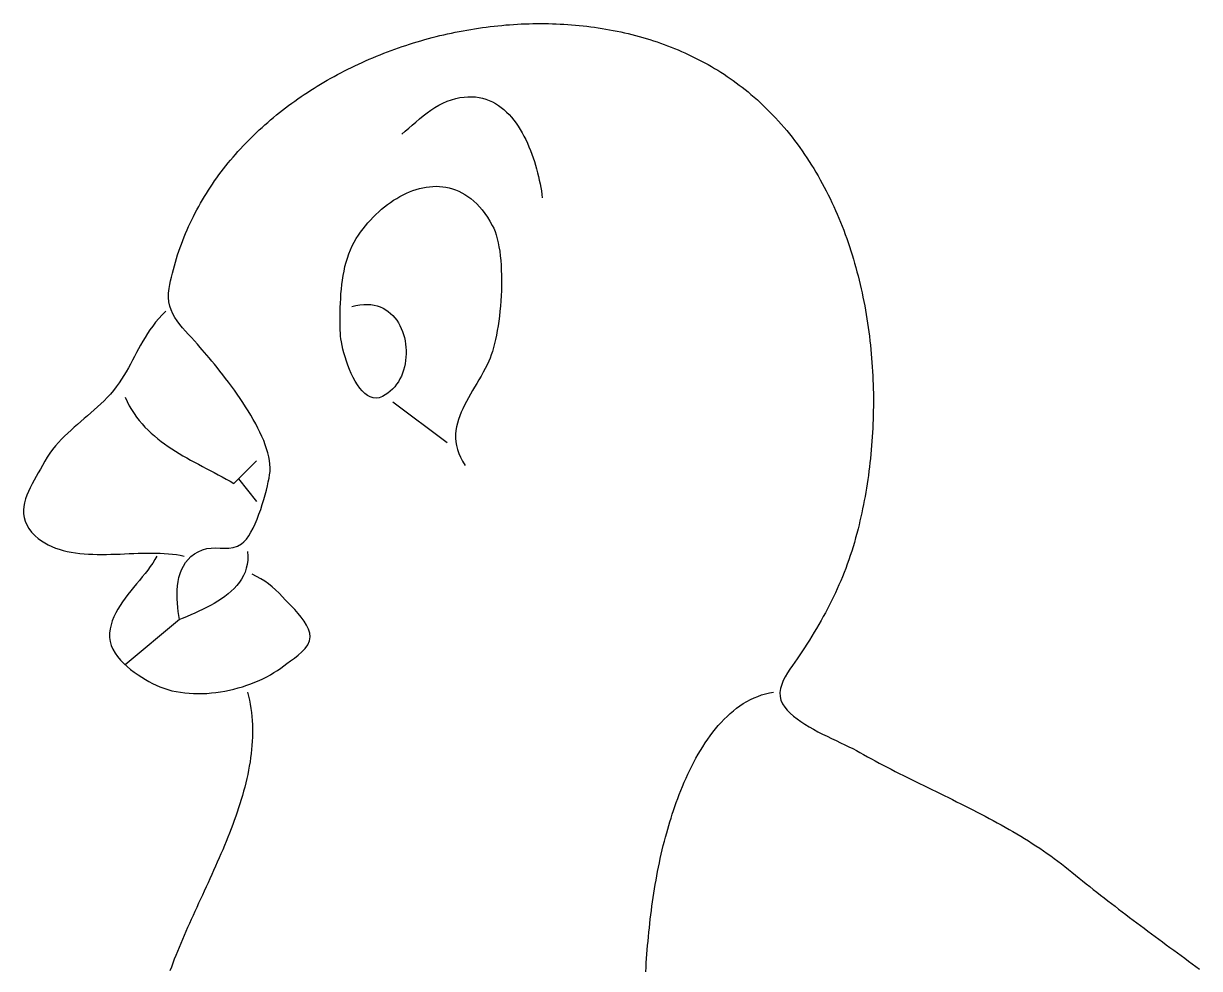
# Model space of a CAD drawing. Header units: millimetres. Extents: x 38 to 1209, y 36 to 1580.
# Drawn here: x 676.6 to 935.9, y 1365.1 to 1573.4 of the extents above; entities that cross this region are included whole.
import ezdxf

# ---------------------------------------------------------------- set-up
doc = ezdxf.new("R2010")
doc.units = ezdxf.units.MM
doc.layers.add('0_0_0', color=3, linetype='Continuous')

msp = doc.modelspace()

# ---------------------------------------------------------------- linework, layer by layer
at = {"layer": '0_0_0'}
for points in [[(726, 1457), (726.0644, 1456.0102), (726.036, 1455.0637), (725.9197, 1454.1591), (725.7203, 1453.2949), (725.4428, 1452.4697), (725.092, 1451.6822), (724.6727, 1450.931), (724.19, 1450.2145), (723.6486, 1449.5315), (723.0535, 1448.8805), (722.4095, 1448.26), (721.7216, 1447.6688), (720.9945, 1447.1054), (720.2333, 1446.5683), (719.4428, 1446.0563), (718.6278, 1445.5678), (717.7933, 1445.1014), (716.9441, 1444.6559), (716.0852, 1444.2296), (715.2213, 1443.8214), (714.3575, 1443.4296), (713.4986, 1443.053), (712.6494, 1442.6902), (711.8149, 1442.3396), (711, 1442), (710.8503, 1442.8633), (710.7173, 1443.7583), (710.6061, 1444.6785), (710.522, 1445.6172), (710.4702, 1446.5676), (710.456, 1447.5232), (710.4844, 1448.4772), (710.5607, 1449.4231), (710.6902, 1450.3541), (710.878, 1451.2636), (711.1294, 1452.1449), (711.4496, 1452.9914), (711.8437, 1453.7964), (712.3171, 1454.5532), (712.8748, 1455.2552), (713.5221, 1455.8958), (714.2643, 1456.4681), (715.1065, 1456.9657), (716.054, 1457.3819), (717.0041, 1457.6422), (717.9748, 1457.7583), (718.9578, 1457.7795), (719.945, 1457.7556), (720.9281, 1457.736), (721.899, 1457.7704), (722.8493, 1457.9082), (723.771, 1458.1992), (724.6558, 1458.6928), (725.2012, 1459.1549), (725.7314, 1459.7486), (726.245, 1460.4584), (726.7404, 1461.2687), (727.2163, 1462.1641), (727.671, 1463.1291), (728.1032, 1464.1482), (728.5114, 1465.2059), (728.8941, 1466.2868), (729.2499, 1467.3754), (729.5773, 1468.4562), (729.8748, 1469.5138), (730.1409, 1470.5325), (730.3742, 1471.4971), (730.5732, 1472.3919), (730.7365, 1473.2015), (730.8626, 1473.9105), (730.9484, 1474.6546), (730.9694, 1475.427), (730.9286, 1476.2255), (730.8289, 1477.0478), (730.6735, 1477.8919), (730.4653, 1478.7555), (730.2075, 1479.6365), (729.903, 1480.5326), (729.5548, 1481.4417), (729.1662, 1482.3616), (728.74, 1483.2901), (728.2793, 1484.225), (727.7871, 1485.1642), (727.2666, 1486.1054), (726.7207, 1487.0465), (726.1525, 1487.9854), (725.565, 1488.9197), (724.9613, 1489.8473), (724.3443, 1490.7661), (723.7172, 1491.6738), (723.083, 1492.5683), (722.4448, 1493.4474), (721.8055, 1494.3089), (721.1682, 1495.1507), (720.5359, 1495.9705), (719.9118, 1496.7661), (719.2988, 1497.5354), (718.6999, 1498.2762), (718.1183, 1498.9863), (717.5569, 1499.6635), (717.0188, 1500.3057), (716.5071, 1500.9106), (716.0247, 1501.4761), (715.5748, 1502), (714.9317, 1502.7271), (714.2704, 1503.447), (713.601, 1504.1637), (712.9333, 1504.8812), (712.2773, 1505.6034), (711.6432, 1506.3344), (711.0409, 1507.0781), (710.4803, 1507.8385), (709.9715, 1508.6195), (709.5245, 1509.4252), (709.1492, 1510.2595), (708.8558, 1511.1265), (708.6541, 1512.03), (708.5542, 1512.9741), (708.5661, 1513.9628), (708.6998, 1515), (708.8633, 1515.8444), (709.0385, 1516.6837), (709.2252, 1517.5179), (709.4233, 1518.3469), (709.6327, 1519.1708), (709.8534, 1519.9895), (710.0852, 1520.8029), (710.328, 1521.6112), (710.5818, 1522.4141), (710.8463, 1523.2118), (711.1217, 1524.0042), (711.4076, 1524.7912), (711.7041, 1525.5729), (712.0111, 1526.3491), (712.3284, 1527.12), (712.6559, 1527.8854), (712.9936, 1528.6454), (713.3414, 1529.3999), (713.6991, 1530.1489), (714.0666, 1530.8924), (714.4439, 1531.6303), (714.8309, 1532.3626), (715.2274, 1533.0893), (715.6334, 1533.8104), (716.0488, 1534.5258), (716.4735, 1535.2356), (716.9073, 1535.9396), (717.3501, 1536.638), (717.802, 1537.3306), (718.2627, 1538.0174), (718.7322, 1538.6984), (719.2104, 1539.3736), (719.6972, 1540.0429), (720.1925, 1540.7064), (720.6961, 1541.364), (721.2081, 1542.0157), (721.7282, 1542.6614), (722.2564, 1543.3011), (722.7927, 1543.9349), (723.3368, 1544.5627), (723.8887, 1545.1844), (724.4483, 1545.8), (725.0156, 1546.4096), (725.5903, 1547.013), (726.1724, 1547.6103), (726.7619, 1548.2015), (727.3586, 1548.7864), (727.9624, 1549.3652), (728.5732, 1549.9377), (729.1909, 1550.504), (729.8154, 1551.0639), (730.4467, 1551.6176), (731.0846, 1552.165), (731.729, 1552.7059), (732.3799, 1553.2405), (733.0371, 1553.7688), (733.7005, 1554.2905), (734.3701, 1554.8059), (735.0457, 1555.3147), (735.7272, 1555.8171), (736.4146, 1556.3129), (737.1077, 1556.8022), (737.8065, 1557.2849), (738.5108, 1557.761), (739.2206, 1558.2305), (739.9358, 1558.6933), (740.6561, 1559.1495), (741.3817, 1559.5989), (742.1123, 1560.0417), (742.8479, 1560.4777), (743.5883, 1560.907), (744.3335, 1561.3294), (745.0834, 1561.7451), (745.8378, 1562.1539), (746.5967, 1562.5558), (747.36, 1562.9509), (748.1276, 1563.339), (748.8993, 1563.7202), (749.6752, 1564.0945), (750.455, 1564.4617), (751.2387, 1564.822), (752.0262, 1565.1752), (752.8173, 1565.5214), (753.6121, 1565.8605), (754.4104, 1566.1924), (755.212, 1566.5173), (756.017, 1566.835), (756.8251, 1567.1455), (757.6364, 1567.4488), (758.4507, 1567.7449), (759.2678, 1568.0337), (760.0878, 1568.3153), (760.9105, 1568.5895), (761.7358, 1568.8565), (762.5636, 1569.1161), (763.3939, 1569.3683), (764.2264, 1569.6131), (765.0612, 1569.8505), (765.8981, 1570.0804), (766.7371, 1570.3029), (767.5779, 1570.5179), (768.4206, 1570.7254), (769.265, 1570.9253), (770.1111, 1571.1177), (770.9587, 1571.3025), (771.8077, 1571.4796), (772.6581, 1571.6492), (773.5097, 1571.811), (774.3625, 1571.9652), (775.2163, 1572.1116), (776.0711, 1572.2504), (776.9267, 1572.3813), (777.7831, 1572.5045), (778.6401, 1572.6199), (779.4977, 1572.7274), (780.3557, 1572.8271), (781.2141, 1572.9189), (782.0728, 1573.0028), (782.9316, 1573.0788), (783.7905, 1573.1468), (784.6494, 1573.2069), (785.5081, 1573.2589), (786.3667, 1573.3029), (787.2249, 1573.3389), (788.0827, 1573.3667), (788.9399, 1573.3865), (789.7966, 1573.3982), (790.6525, 1573.4017), (791.5076, 1573.3971), (792.3618, 1573.3842), (793.215, 1573.3631), (794.0671, 1573.3338), (794.918, 1573.2962), (795.7676, 1573.2504), (796.6158, 1573.1962), (797.4625, 1573.1336), (798.3076, 1573.0627), (799.151, 1572.9834), (799.9926, 1572.8957), (800.8323, 1572.7996), (801.6701, 1572.695), (802.5057, 1572.5819), (803.3392, 1572.4603), (804.1704, 1572.3302), (804.9992, 1572.1915), (805.8256, 1572.0442), (806.6493, 1571.8883), (807.4704, 1571.7238), (808.2888, 1571.5506), (809.1042, 1571.3688), (809.9167, 1571.1782), (810.7261, 1570.9789), (811.5324, 1570.7709), (812.3354, 1570.554), (813.1351, 1570.3284), (813.9313, 1570.094), (814.7239, 1569.8507), (815.5129, 1569.5985), (816.2982, 1569.3375), (817.0796, 1569.0675), (817.857, 1568.7885), (818.6304, 1568.5006), (819.3997, 1568.2037), (820.1648, 1567.8978), (820.9255, 1567.5828), (821.6817, 1567.2588), (822.4335, 1566.9257), (823.1806, 1566.5834), (823.923, 1566.232), (824.6605, 1565.8715), (825.3932, 1565.5018), (826.1208, 1565.1228), (826.8433, 1564.7346), (827.5605, 1564.3372), (828.2725, 1563.9304), (828.9791, 1563.5144), (829.6801, 1563.089), (830.3755, 1562.6543), (831.0653, 1562.2102), (831.7492, 1561.7566), (832.4272, 1561.2937), (833.0993, 1560.8213), (833.7652, 1560.3394), (834.4249, 1559.848), (835.0784, 1559.347), (835.7254, 1558.8366), (836.366, 1558.3165), (837, 1557.7869), (837.7149, 1557.1716), (838.4195, 1556.5465), (839.1136, 1555.9119), (839.7974, 1555.2678), (840.4708, 1554.6144), (841.1339, 1553.9517), (841.7868, 1553.28), (842.4294, 1552.5994), (843.0618, 1551.91), (843.684, 1551.212), (844.2962, 1550.5054), (844.8982, 1549.7904), (845.4901, 1549.0672), (846.0721, 1548.3359), (846.644, 1547.5967), (847.2059, 1546.8495), (847.758, 1546.0947), (848.3001, 1545.3324), (848.8324, 1544.5626), (849.3548, 1543.7855), (849.8675, 1543.0013), (850.3704, 1542.21), (850.8635, 1541.4119), (851.347, 1540.607), (851.8208, 1539.7955), (852.285, 1538.9776), (852.7397, 1538.1533), (853.1847, 1537.3228), (853.6202, 1536.4863), (854.0463, 1535.6438), (854.4629, 1534.7956), (854.8701, 1533.9416), (855.2679, 1533.0822), (855.6563, 1532.2174), (856.0354, 1531.3474), (856.4052, 1530.4722), (856.7658, 1529.5921), (857.1172, 1528.7071), (857.4594, 1527.8175), (857.7925, 1526.9233), (858.1164, 1526.0246), (858.4312, 1525.1217), (858.7371, 1524.2146), (859.0339, 1523.3035), (859.3217, 1522.3885), (859.6006, 1521.4698), (859.8705, 1520.5475), (860.1316, 1519.6217), (860.3839, 1518.6925), (860.6273, 1517.7602), (860.862, 1516.8248), (861.0879, 1515.8865), (861.3052, 1514.9454), (861.5137, 1514.0016), (861.7136, 1513.0554), (861.905, 1512.1067), (862.0877, 1511.1558), (862.2619, 1510.2028), (862.4277, 1509.2478), (862.5849, 1508.291), (862.7337, 1507.3325), (862.8741, 1506.3724), (863.0062, 1505.4109), (863.1299, 1504.4482), (863.2453, 1503.4842), (863.3525, 1502.5193), (863.4514, 1501.5534), (863.5422, 1500.5869), (863.6247, 1499.6197), (863.6992, 1498.652), (863.7656, 1497.684), (863.8239, 1496.7158), (863.8741, 1495.7476), (863.9164, 1494.7794), (863.9507, 1493.8115), (863.9771, 1492.8439), (863.9957, 1491.8767), (864.0063, 1490.9102), (864.0092, 1489.9445), (864.0042, 1488.9796), (863.9915, 1488.0158), (863.9711, 1487.0531), (863.943, 1486.0917), (863.9072, 1485.1318), (863.8639, 1484.1735), (863.8129, 1483.2168), (863.7544, 1482.262), (863.6884, 1481.3092), (863.6149, 1480.3585), (863.534, 1479.4101), (863.4456, 1478.4641), (863.3499, 1477.5205), (863.2468, 1476.5797), (863.1364, 1475.6417), (863.0188, 1474.7065), (862.8938, 1473.7745), (862.7617, 1472.8457), (862.6224, 1471.9202), (862.476, 1470.9982), (862.3225, 1470.0799), (862.1619, 1469.1653), (861.9942, 1468.2545), (861.8196, 1467.3478), (861.6379, 1466.4453), (861.4494, 1465.5471), (861.2539, 1464.6533), (861.0516, 1463.7641), (860.8424, 1462.8796), (860.6265, 1462), (860.3654, 1460.9834), (860.094, 1459.9801), (859.8122, 1458.9893), (859.52, 1458.0104), (859.2174, 1457.043), (858.9045, 1456.0864), (858.5811, 1455.14), (858.2472, 1454.2033), (857.903, 1453.2757), (857.5483, 1452.3566), (857.1831, 1451.4455), (856.8075, 1450.5417), (856.4214, 1449.6447), (856.0247, 1448.7538), (855.6176, 1447.8687), (855.2, 1446.9885), (854.7719, 1446.1129), (854.3332, 1445.2411), (853.8839, 1444.3727), (853.4241, 1443.507), (852.9538, 1442.6434), (852.4728, 1441.7815), (851.9813, 1440.9205), (851.4792, 1440.06), (850.9664, 1439.1993), (850.4431, 1438.3379), (849.9091, 1437.4753), (849.3644, 1436.6107), (848.8092, 1435.7437), (848.2432, 1434.8736), (847.6666, 1434), (847.2084, 1433.3342), (846.6986, 1432.6201), (846.1591, 1431.8639), (845.6121, 1431.072), (845.0796, 1430.2508), (844.5837, 1429.4066), (844.1465, 1428.5459), (843.7901, 1427.6749), (843.5364, 1426.8001), (843.4076, 1425.9277), (843.4258, 1425.0643), (843.6131, 1424.2161), (843.9915, 1423.3896), (844.4611, 1422.6892), (845.0229, 1422.0102), (845.6681, 1421.3522), (846.388, 1420.7143), (847.174, 1420.0959), (848.0175, 1419.4964), (848.9096, 1418.9152), (849.8419, 1418.3515), (850.8055, 1417.8047), (851.7919, 1417.2741), (852.7924, 1416.7592), (853.7982, 1416.2592), (854.8009, 1415.7736), (855.7916, 1415.3015), (856.7617, 1414.8424), (857.7025, 1414.3957), (858.6054, 1413.9607), (859.4617, 1413.5366), (860.2628, 1413.123), (861, 1412.7191), (861.8504, 1412.2394), (862.7063, 1411.764), (863.5675, 1411.2926), (864.4336, 1410.825), (865.3044, 1410.3609), (866.1795, 1409.9), (867.0588, 1409.442), (867.9418, 1408.9867), (868.8284, 1408.5339), (869.7182, 1408.0831), (870.6109, 1407.6343), (871.5064, 1407.187), (872.4042, 1406.7411), (873.3041, 1406.2962), (874.2058, 1405.8522), (875.109, 1405.4086), (876.0135, 1404.9654), (876.919, 1404.5221), (877.8251, 1404.0785), (878.7316, 1403.6345), (879.6382, 1403.1895), (880.5446, 1402.7436), (881.4506, 1402.2962), (882.3558, 1401.8473), (883.2599, 1401.3964), (884.1628, 1400.9434), (885.064, 1400.488), (885.9634, 1400.0299), (886.8606, 1399.5688), (887.7553, 1399.1045), (888.6473, 1398.6367), (889.5362, 1398.1651), (890.4219, 1397.6895), (891.3039, 1397.2096), (892.182, 1396.7252), (893.056, 1396.2358), (893.9256, 1395.7414), (894.7903, 1395.2416), (895.6501, 1394.7361), (896.5046, 1394.2248), (897.3534, 1393.7072), (898.1964, 1393.1832), (899.0333, 1392.6525), (899.8636, 1392.1148), (900.6873, 1391.5698), (901.5039, 1391.0173), (902.3132, 1390.457), (903.115, 1389.8887), (903.9089, 1389.312), (904.6946, 1388.7267), (905.4719, 1388.1325), (906.2404, 1387.5292), (907, 1386.9166), (907.7813, 1386.2795), (908.5646, 1385.6447), (909.3498, 1385.0122), (910.1368, 1384.3819), (910.9256, 1383.7537), (911.7161, 1383.1275), (912.5083, 1382.5032), (913.3021, 1381.8808), (914.0974, 1381.2603), (914.8941, 1380.6414), (915.6923, 1380.0242), (916.4918, 1379.4086), (917.2925, 1378.7945), (918.0945, 1378.1818), (918.8976, 1377.5705), (919.7018, 1376.9605), (920.5071, 1376.3517), (921.3133, 1375.744), (922.1203, 1375.1373), (922.9283, 1374.5317), (923.737, 1373.9269), (924.5464, 1373.323), (925.3564, 1372.7199), (926.1671, 1372.1175), (926.9782, 1371.5156), (927.7898, 1370.9144), (928.6018, 1370.3135), (929.4142, 1369.7131), (930.2268, 1369.113), (931.0396, 1368.5131), (931.8526, 1367.9134), (932.6656, 1367.3138), (933.4787, 1366.7142), (934.2917, 1366.1146), (935.1046, 1365.5148), (935.9173, 1364.9148)], [(760, 1549), (760.7721, 1549.641), (761.5492, 1550.3074), (762.3329, 1550.9895), (763.1253, 1551.6779), (763.9281, 1552.3628), (764.7433, 1553.0349), (765.5728, 1553.6843), (766.4184, 1554.3017), (767.2821, 1554.8774), (768.1656, 1555.4017), (769.0709, 1555.8653), (770, 1556.2584), (770.9748, 1556.5947), (771.9229, 1556.8605), (772.8443, 1557.058), (773.7394, 1557.1893), (774.6084, 1557.2567), (775.4517, 1557.2624), (776.2695, 1557.2086), (777.0621, 1557.0975), (777.8298, 1556.9313), (778.5728, 1556.7122), (779.2914, 1556.4425), (779.986, 1556.1243), (780.6567, 1555.7599), (781.3039, 1555.3514), (781.9279, 1554.9011), (782.5288, 1554.4111), (783.1071, 1553.8838), (783.6629, 1553.3212), (784.1966, 1552.7256), (784.7085, 1552.0993), (785.1987, 1551.4443), (785.6676, 1550.763), (786.1155, 1550.0575), (786.5427, 1549.3301), (786.9494, 1548.5829), (787.3358, 1547.8182), (787.7024, 1547.0382), (788.0493, 1546.245), (788.3769, 1545.4409), (788.6853, 1544.6281), (788.975, 1543.8089), (789.2462, 1542.9853), (789.4991, 1542.1597), (789.734, 1541.3342), (789.9512, 1540.511), (790.1511, 1539.6924), (790.3337, 1538.8805), (790.4996, 1538.0776), (790.6488, 1537.2859), (790.7818, 1536.5076), (790.8988, 1535.7449), (791, 1535)], [(749, 1511), (749.9042, 1511.2305), (750.7741, 1511.386), (751.6096, 1511.4697), (752.4105, 1511.4844), (753.1767, 1511.4333), (753.908, 1511.3194), (754.6042, 1511.1458), (755.2653, 1510.9155), (755.891, 1510.6316), (756.4812, 1510.2971), (757.0357, 1509.9151), (757.5545, 1509.4887), (758.0373, 1509.0209), (758.4841, 1508.5147), (758.8945, 1507.9733), (759.2686, 1507.3996), (759.6061, 1506.7967), (759.9069, 1506.1677), (760.1709, 1505.5157), (760.3979, 1504.8436), (760.5877, 1504.1545), (760.7402, 1503.4516), (760.8552, 1502.7378), (760.9326, 1502.0162), (760.9723, 1501.2899), (760.974, 1500.5618), (760.9377, 1499.8352), (760.8632, 1499.1129), (760.7503, 1498.3981), (760.5989, 1497.6939), (760.4088, 1497.0032), (760.18, 1496.3292), (759.9121, 1495.6749), (759.6051, 1495.0433), (759.2589, 1494.4375), (758.8732, 1493.8605), (758.448, 1493.3155), (757.983, 1492.8055), (757.4781, 1492.3334), (756.9333, 1491.9025), (756.3482, 1491.5156), (755.7229, 1491.176), (755.0201, 1490.9149), (754.3382, 1490.8194), (753.6781, 1490.8769), (753.0408, 1491.075), (752.4271, 1491.4013), (751.838, 1491.8432), (751.2744, 1492.3884), (750.7371, 1493.0245), (750.2272, 1493.7389), (749.7456, 1494.5192), (749.293, 1495.3531), (748.8706, 1496.2279), (748.4791, 1497.1313), (748.1195, 1498.0509), (747.7928, 1498.9742), (747.4997, 1499.8887), (747.2413, 1500.782), (747.0185, 1501.6417), (746.8322, 1502.4553), (746.6832, 1503.2104), (746.5726, 1503.8945), (746.5011, 1504.4952), (746.4699, 1505), (746.4495, 1505.9143), (746.4333, 1506.8514), (746.4231, 1507.8085), (746.4209, 1508.7827), (746.4287, 1509.7711), (746.4484, 1510.771), (746.482, 1511.7794), (746.5313, 1512.7935), (746.5984, 1513.8106), (746.6851, 1514.8276), (746.7935, 1515.8419), (746.9255, 1516.8505), (747.083, 1517.8506), (747.2679, 1518.8393), (747.4823, 1519.8139), (747.728, 1520.7715), (748.0071, 1521.7092), (748.3213, 1522.6241), (748.6728, 1523.5135), (749.0634, 1524.3745), (749.4951, 1525.2043), (749.9699, 1526), (750.4441, 1526.7186), (750.9397, 1527.4234), (751.4556, 1528.1135), (751.9909, 1528.7877), (752.5448, 1529.445), (753.1162, 1530.0844), (753.7044, 1530.7048), (754.3084, 1531.3052), (754.9273, 1531.8844), (755.5602, 1532.4415), (756.2061, 1532.9755), (756.8642, 1533.4852), (757.5336, 1533.9696), (758.2133, 1534.4277), (758.9024, 1534.8584), (759.6, 1535.2607), (760.3052, 1535.6335), (761.0172, 1535.9758), (761.7349, 1536.2865), (762.4575, 1536.5646), (763.184, 1536.809), (763.9136, 1537.0187), (764.6454, 1537.1927), (765.3783, 1537.3298), (766.1116, 1537.4291), (766.8443, 1537.4894), (767.5755, 1537.5098), (768.3043, 1537.4892), (769.0298, 1537.4265), (769.751, 1537.3207), (770.4671, 1537.1708), (771.1772, 1536.9757), (771.8802, 1536.7343), (772.5754, 1536.4456), (773.2618, 1536.1086), (773.9386, 1535.7221), (774.6047, 1535.2853), (775.2593, 1534.7969), (775.9014, 1534.256), (776.5303, 1533.6615), (777.1449, 1533.0124), (777.7443, 1532.3075), (778.3276, 1531.546), (778.894, 1530.7267), (779.4425, 1529.8485), (779.9722, 1528.9105), (780.287, 1528.2638), (780.573, 1527.5536), (780.8309, 1526.7843), (781.0613, 1525.9603), (781.2649, 1525.0859), (781.4422, 1524.1655), (781.5939, 1523.2035), (781.7206, 1522.2043), (781.823, 1521.1722), (781.9017, 1520.1116), (781.9573, 1519.0268), (781.9904, 1517.9223), (782.0018, 1516.8025), (781.992, 1515.6716), (781.9617, 1514.534), (781.9115, 1513.3943), (781.842, 1512.2566), (781.7538, 1511.1254), (781.6477, 1510.0051), (781.5242, 1508.9), (781.3839, 1507.8145), (781.2276, 1506.753), (781.0558, 1505.7198), (780.8692, 1504.7194), (780.6683, 1503.756), (780.4539, 1502.8342), (780.2266, 1501.9582), (779.9869, 1501.1323), (779.7356, 1500.3611), (779.4733, 1499.6489), (779.2006, 1499), (778.8064, 1498.1614), (778.387, 1497.3305), (777.9471, 1496.5065), (777.4913, 1495.6887), (777.0245, 1494.8763), (776.5512, 1494.0686), (776.0761, 1493.2649), (775.604, 1492.4644), (775.1395, 1491.6664), (774.6873, 1490.8702), (774.2521, 1490.075), (773.8386, 1489.2801), (773.4515, 1488.4847), (773.0955, 1487.6882), (772.7752, 1486.8897), (772.4954, 1486.0886), (772.2607, 1485.284), (772.0759, 1484.4754), (771.9455, 1483.6619), (771.8744, 1482.8428), (771.8672, 1482.0173), (771.9286, 1481.1848), (772.0633, 1480.3445), (772.2759, 1479.4956), (772.5712, 1478.6374), (772.9538, 1477.7693), (773.4285, 1476.8904), (774, 1476)], [(708, 1510), (707.181, 1509.1815), (706.4249, 1508.3588), (705.7258, 1507.5325), (705.0781, 1506.7028), (704.4762, 1505.8703), (703.9142, 1505.0353), (703.3866, 1504.1984), (702.8875, 1503.3598), (702.4114, 1502.5202), (701.9524, 1501.6799), (701.505, 1500.8393), (701.0634, 1499.9988), (700.622, 1499.159), (700.1749, 1498.3202), (699.7166, 1497.4828), (699.2414, 1496.6474), (698.7434, 1495.8143), (698.2171, 1494.984), (697.6568, 1494.1568), (697.0567, 1493.3333), (696.4112, 1492.5139), (695.7411, 1491.7252), (695.055, 1490.9698), (694.3551, 1490.2437), (693.6434, 1489.5432), (692.9222, 1488.8644), (692.1935, 1488.2036), (691.4596, 1487.5568), (690.7225, 1486.9202), (689.9844, 1486.2901), (689.2474, 1485.6626), (688.5137, 1485.0338), (687.7854, 1484.4), (687.0647, 1483.7573), (686.3537, 1483.1019), (685.6546, 1482.43), (684.9694, 1481.7377), (684.3004, 1481.0212), (683.6497, 1480.2767), (683.0194, 1479.5003), (682.4116, 1478.6883), (681.8286, 1477.8368), (681.2724, 1476.9419), (680.7453, 1476), (680.3062, 1475.1886), (679.8518, 1474.3724), (679.3918, 1473.5522), (678.9359, 1472.7287), (678.4937, 1471.9027), (678.0748, 1471.0748), (677.6889, 1470.2458), (677.3457, 1469.4164), (677.0548, 1468.5875), (676.8259, 1467.7597), (676.6686, 1466.9338), (676.5926, 1466.1105), (676.6076, 1465.2906), (676.7232, 1464.4747), (676.949, 1463.6637), (677.2947, 1462.8583), (677.7701, 1462.0592), (678.3846, 1461.2672), (679.1481, 1460.483), (679.8219, 1459.9018), (680.5279, 1459.3758), (681.2644, 1458.9024), (682.0297, 1458.479), (682.8222, 1458.1032), (683.6402, 1457.7722), (684.4823, 1457.4836), (685.3466, 1457.2347), (686.2316, 1457.0231), (687.1357, 1456.8461), (688.0573, 1456.7012), (688.9946, 1456.5858), (689.9462, 1456.4974), (690.9102, 1456.4333), (691.8852, 1456.3911), (692.8695, 1456.3681), (693.8615, 1456.3618), (694.8595, 1456.3696), (695.8619, 1456.389), (696.8671, 1456.4174), (697.8735, 1456.4522), (698.8794, 1456.4908), (699.8831, 1456.5307), (700.8832, 1456.5694), (701.8779, 1456.6042), (702.8655, 1456.6326), (703.8446, 1456.6521), (704.8135, 1456.66), (705.7704, 1456.6538), (706.7139, 1456.6309), (707.6422, 1456.5888), (708.5538, 1456.5249), (709.447, 1456.4366), (710.3202, 1456.3214), (711.1717, 1456.1767), (712, 1456)], [(699, 1491), (699.4421, 1490.0529), (699.917, 1489.1451), (700.4231, 1488.2748), (700.9593, 1487.4404), (701.5243, 1486.6402), (702.1168, 1485.8727), (702.7355, 1485.1362), (703.3792, 1484.4291), (704.0466, 1483.7496), (704.7364, 1483.0963), (705.4474, 1482.4673), (706.1781, 1481.8612), (706.9275, 1481.2762), (707.6942, 1480.7107), (708.4769, 1480.1631), (709.2744, 1479.6317), (710.0853, 1479.115), (710.9084, 1478.6111), (711.7425, 1478.1186), (712.5863, 1477.6358), (713.4384, 1477.161), (714.2976, 1476.6926), (715.1627, 1476.229), (716.0323, 1475.7685), (716.9051, 1475.3095), (717.78, 1474.8503), (718.6556, 1474.3893), (719.5307, 1473.9249), (720.4039, 1473.4553), (721.2741, 1472.9791), (722.1398, 1472.4945), (723, 1472), (728, 1477)], [(758, 1490), (770, 1481)], [(724, 1473), (728, 1468)], [(706, 1456), (705.5617, 1455.2187), (705.0746, 1454.4443), (704.5456, 1453.6752), (703.9813, 1452.91), (703.3886, 1452.147), (702.7742, 1451.3848), (702.1449, 1450.6218), (701.5074, 1449.8564), (700.8687, 1449.0873), (700.2354, 1448.3128), (699.6143, 1447.5313), (699.0122, 1446.7414), (698.4358, 1445.9416), (697.892, 1445.1302), (697.3876, 1444.3058), (696.9292, 1443.4668), (696.5238, 1442.6118), (696.178, 1441.7391), (695.8986, 1440.8473), (695.6925, 1439.9347), (695.5664, 1439), (695.5572, 1438.0754), (695.6872, 1437.174), (695.9436, 1436.2976), (696.3138, 1435.4478), (696.7849, 1434.6261), (697.3444, 1433.8343), (697.9794, 1433.074), (698.6774, 1432.3468), (699.4255, 1431.6544), (700.2111, 1430.9985), (701.0214, 1430.3806), (701.8439, 1429.8024), (702.6656, 1429.2656), (703.474, 1428.7717), (704.2564, 1428.3225), (705, 1427.9197), (705.8168, 1427.5177), (706.6591, 1427.1576), (707.5247, 1426.8387), (708.4118, 1426.56), (709.3184, 1426.3209), (710.2425, 1426.1203), (711.1821, 1425.9577), (712.1354, 1425.832), (713.1002, 1425.7426), (714.0748, 1425.6885), (715.0571, 1425.669), (716.0452, 1425.6833), (717.0371, 1425.7305), (718.0308, 1425.8098), (719.0244, 1425.9203), (720.0159, 1426.0614), (721.0034, 1426.232), (721.9849, 1426.4316), (722.9584, 1426.6591), (723.922, 1426.9138), (724.8738, 1427.1949), (725.8117, 1427.5015), (726.7339, 1427.8329), (727.6383, 1428.1882), (728.5229, 1428.5666), (729.3859, 1428.9672), (730.2253, 1429.3894), (731.0391, 1429.8321), (731.8253, 1430.2947), (732.5821, 1430.7763), (733.3073, 1431.276), (733.9992, 1431.7932), (734.6948, 1432.3084), (735.4904, 1432.8727), (736.3376, 1433.4859), (737.1879, 1434.1476), (737.993, 1434.8576), (738.7046, 1435.6154), (739.2741, 1436.4209), (739.6534, 1437.2737), (739.7939, 1438.1735), (739.6994, 1439.0287), (739.4264, 1439.9002), (739.0037, 1440.7788), (738.4604, 1441.6556), (737.8255, 1442.5215), (737.128, 1443.3674), (736.3968, 1444.1842), (735.6611, 1444.9631), (734.9496, 1445.6948), (734.2916, 1446.3703), (733.716, 1446.9807), (732.9472, 1447.7925), (732.1808, 1448.5381), (731.4055, 1449.2243), (730.61, 1449.8578), (729.7829, 1450.4454), (728.9131, 1450.9938), (727.9892, 1451.5097), (727, 1452)], [(711, 1442), (699, 1432)], [(726, 1426), (726.2218, 1425.1092), (726.4171, 1424.2162), (726.5864, 1423.321), (726.7302, 1422.4236), (726.8492, 1421.5242), (726.9438, 1420.6228), (727.0146, 1419.7196), (727.0623, 1418.8146), (727.0874, 1417.9079), (727.0904, 1416.9996), (727.0719, 1416.0897), (727.0325, 1415.1784), (726.9727, 1414.2658), (726.8931, 1413.3519), (726.7943, 1412.4369), (726.6769, 1411.5208), (726.5413, 1410.6036), (726.3883, 1409.6856), (726.2182, 1408.7667), (726.0318, 1407.8471), (725.8295, 1406.9268), (725.6119, 1406.006), (725.3797, 1405.0847), (725.1333, 1404.163), (724.8733, 1403.2409), (724.6003, 1402.3187), (724.3149, 1401.3963), (724.0177, 1400.4739), (723.7091, 1399.5516), (723.3897, 1398.6293), (723.0602, 1397.7073), (722.7211, 1396.7856), (722.3729, 1395.8643), (722.0163, 1394.9434), (721.6517, 1394.0231), (721.2798, 1393.1035), (720.9011, 1392.1846), (720.5162, 1391.2665), (720.1256, 1390.3493), (719.73, 1389.4332), (719.3298, 1388.5181), (718.9257, 1387.6042), (718.5182, 1386.6915), (718.1078, 1385.7802), (717.6953, 1384.8703), (717.281, 1383.9619), (716.8656, 1383.0552), (716.4496, 1382.1501), (716.0336, 1381.2468), (715.6182, 1380.3454), (715.2039, 1379.4459), (714.7914, 1378.5484), (714.3811, 1377.6531), (713.9736, 1376.76), (713.5696, 1375.8692), (713.1695, 1374.9808), (712.7739, 1374.0949), (712.3834, 1373.2115), (711.9986, 1372.3308), (711.6201, 1371.4528), (711.2483, 1370.5776), (710.8838, 1369.7053), (710.5273, 1368.836), (710.1793, 1367.9698), (709.8404, 1367.1068), (709.511, 1366.247), (709.1919, 1365.3906), (708.8835, 1364.5375)], [(813.8023, 1364.3685), (813.8648, 1365.3348), (813.9305, 1366.3008), (813.9997, 1367.2663), (814.0726, 1368.2314), (814.1493, 1369.1961), (814.2301, 1370.1604), (814.3152, 1371.1241), (814.4048, 1372.0873), (814.499, 1373.05), (814.5982, 1374.0122), (814.7024, 1374.9738), (814.8119, 1375.9348), (814.9269, 1376.8952), (815.0476, 1377.855), (815.1742, 1378.8141), (815.3068, 1379.7725), (815.4458, 1380.7303), (815.5913, 1381.6873), (815.7435, 1382.6437), (815.9026, 1383.5992), (816.0688, 1384.554), (816.2423, 1385.508), (816.4233, 1386.4612), (816.6121, 1387.4136), (816.8088, 1388.3651), (817.0136, 1389.3157), (817.2267, 1390.2654), (817.4483, 1391.2143), (817.6787, 1392.1621), (817.918, 1393.1091), (818.1665, 1394.055), (818.4243, 1395), (818.645, 1395.7814), (818.878, 1396.5809), (819.1236, 1397.3968), (819.3818, 1398.2275), (819.6529, 1399.0717), (819.937, 1399.9276), (820.2342, 1400.7938), (820.5448, 1401.6688), (820.8689, 1402.5509), (821.2066, 1403.4387), (821.5582, 1404.3306), (821.9238, 1405.2251), (822.3035, 1406.1206), (822.6976, 1407.0157), (823.1062, 1407.9087), (823.5294, 1408.7981), (823.9674, 1409.6824), (824.4204, 1410.56), (824.8886, 1411.4294), (825.3721, 1412.2891), (825.8711, 1413.1376), (826.3857, 1413.9732), (826.9161, 1414.7945), (827.4625, 1415.5998), (828.0251, 1416.3878), (828.6039, 1417.1568), (829.1992, 1417.9052), (829.8112, 1418.6316), (830.44, 1419.3345), (831.0857, 1420.0122), (831.7486, 1420.6632), (832.4287, 1421.2861), (833.1263, 1421.8792), (833.8416, 1422.441), (834.5746, 1422.97), (835.3256, 1423.4646), (836.0948, 1423.9233), (836.8822, 1424.3446), (837.688, 1424.7269), (838.5125, 1425.0687), (839.3558, 1425.3685), (840.218, 1425.6246), (841.0993, 1425.8356), (842, 1426)]]:
    msp.add_lwpolyline(points, dxfattribs=at)

doc.saveas('drawing.dxf')
